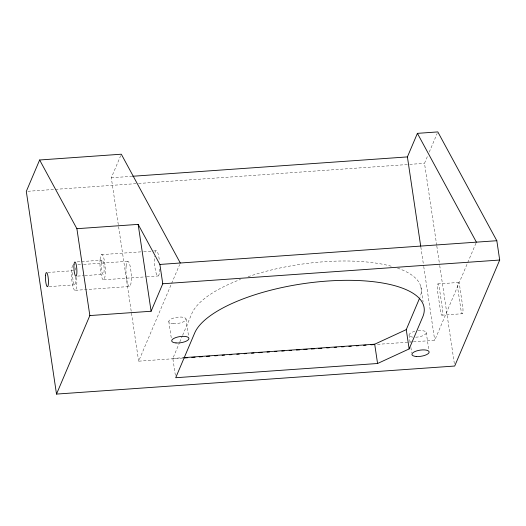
<?xml version="1.0" encoding="UTF-8"?>
<svg xmlns="http://www.w3.org/2000/svg" width="526" height="526" viewBox="0 0 526 526"><rect width="100%" height="100%" fill="white"/><g stroke="black" fill="none" stroke-linecap="round" stroke-linejoin="round"><path stroke-width="0.39" stroke-dasharray="2.63 1.97" d="M182.818 358.061L138.647 361.178L171.331 284.152M171.654 283.396L179.662 264.519M175.349 375.314L172.83 358.423L179.484 342.728M179.8 341.985L182.338 336.009M182.654 335.259L191.839 313.595A116.634 41.574 -8.5 0 1 240.553 279.411M413.475 341.815L434.739 340.315L467.43 263.296M467.745 262.54L476.083 242.907M138.647 361.178L111.308 177.768L120.684 155.683M436.698 245.221L424.495 163.323L427.986 155.098M429.255 152.106L437.191 133.413M111.308 177.768L131.756 176.328M27.937 191.28L137.727 183.541M138.548 183.482L408.926 164.421M409.747 164.362L424.495 163.323M101.472 254.637L142.921 251.717M143.736 251.658L152.678 251.034M153.487 250.974L155.926 250.803M77.158 261.895L101.985 260.153M77.894 264.815L82.773 264.466M83.588 264.414L127.476 261.323M47.905 272.475L73.528 270.666M77.67 276.091L84.075 275.637M84.877 275.578L103.293 274.283M103.806 279.799L146.07 276.821M146.879 276.761L158.26 275.959M49.214 286.611L74.843 284.803M75.349 290.313L129.804 286.479M437.882 283.922L458.304 282.482M441.958 315.173L462.38 313.733M172.83 358.423L182.64 357.733M377.484 344.352L412.66 341.874M436.823 246.03L439.598 264.677M439.723 265.492L454.346 363.604M420.833 246.99L423.614 265.656M423.732 266.465L434.739 340.315M420.8 286.46L423.075 301.766M426.224 332.452L428.861 350.145M409.031 335.029L410.28 343.399M410.885 347.423L411.667 352.722M186 318.907L188.571 336.127M168.813 321.478L171.377 338.705M418.117 330.716A8.705 3.103 -8.5 0 1 426.165 333.306A8.705 3.103 -8.5 0 1 415.356 337.225M412.818 337.127A8.705 3.103 -8.5 0 1 409.143 334.503A8.705 3.103 -8.5 0 1 415.343 331.189M248.081 276.709A116.634 41.574 -8.5 0 1 391.607 266.314M397.564 268.142A116.634 41.574 -8.5 0 1 419.866 297.532M159.746 269.056A12.709 2.531 86 0 1 156.551 274.322A12.709 2.531 86 0 1 154.512 256.267M155.019 252.644A12.709 2.531 86 0 1 159.424 260.988M76.704 277.485A12.709 2.531 86 0 1 75.179 290.391A12.709 2.531 86 0 1 71.733 278.872A12.709 2.531 86 0 1 73.022 265.157M75.067 267.727A12.709 2.531 86 0 1 75.691 270.081M75.54 276.854A7.14 1.42 86 0 1 74.074 284.296A7.14 1.42 86 0 1 72.943 272.06M462.735 306.599L459.619 285.69A5.221 1.039 86 0 0 458.067 282.824A5.221 1.039 86 0 0 457.949 289.616L461.065 310.524A5.221 1.039 86 0 0 462.624 313.391A5.221 1.039 86 0 0 462.735 306.599M442.313 308.039L439.197 287.124A5.221 1.039 86 0 0 437.645 284.264A5.221 1.039 86 0 0 437.533 291.049L440.65 311.964A5.221 1.039 86 0 0 442.202 314.831A5.221 1.039 86 0 0 442.313 308.039M173.126 323.628A8.705 3.103 -8.5 0 0 186.053 319.236A8.705 3.103 -8.5 0 0 173.12 318.204A8.705 3.103 -8.5 0 0 173.126 323.628M126.109 266.117A12.709 2.531 86 0 0 129.14 286.46A12.709 2.531 86 0 0 130.665 269.121A12.709 2.531 86 0 0 126.109 266.117M101.216 262.842A7.14 1.42 86 0 0 102.918 274.27A7.14 1.42 86 0 0 103.78 264.532A7.14 1.42 86 0 0 101.216 262.842M100.111 259.436A12.709 2.531 86 0 0 103.142 279.773A12.709 2.531 86 0 0 104.667 262.441A12.709 2.531 86 0 0 100.111 259.436"/><path stroke-width="0.79" d="M409.143 348.935L422.746 316.862A116.634 41.574 -8.5 0 0 327.343 281.055A116.634 41.574 -8.5 0 0 194.719 332.925L175.71 377.727L377.576 363.505L409.143 348.935L406.263 329.631L419.235 299.024M180.306 263.007L121.309 154.21L39.634 159.989L26.3 191.398L56.506 394.086L454.707 366.037L499.7 260.035L496.82 240.717L437.823 131.914L417.407 133.354L407.407 156.912L420.708 246.181M56.506 394.086L89.841 315.567L76.888 228.698L39.634 159.989M89.841 315.567L151.1 311.254L162.764 283.77L159.884 264.446L138.154 224.385L76.888 228.698M183.456 357.673L374.696 344.201L406.263 329.631M132.578 176.269L407.407 156.912M159.884 264.446L496.82 240.717M162.764 283.77L499.7 260.035M184.448 357.95L187.723 357.719M191.812 357.43L195.087 357.2M199.176 356.911L202.444 356.681M206.534 356.391L209.808 356.161M214.713 355.819L217.166 355.642M222.077 355.3L224.53 355.122M229.435 354.78L231.894 354.609M236.799 354.261L239.251 354.09M244.163 353.742L246.615 353.571M251.52 353.222L253.979 353.051M258.884 352.703L262.158 352.473M267.063 352.131L269.516 351.96M274.427 351.611L276.88 351.44M281.785 351.092L284.237 350.921M289.149 350.572L291.601 350.401M296.506 350.053L299.781 349.823M303.87 349.534L307.145 349.303M311.234 349.021L314.502 348.791M318.592 348.501L321.866 348.271M326.771 347.923L329.23 347.752M334.135 347.403L336.587 347.232M341.499 346.884L343.951 346.713M348.856 346.371L351.309 346.193M356.22 345.852L358.673 345.674M363.578 345.332L366.037 345.161M370.942 344.813L374.216 344.583M417.407 133.354L476.398 242.151M374.696 344.201L377.576 363.505M138.154 224.385L151.1 311.254M176.006 342.932A8.705 3.103 -8.5 0 0 188.933 338.54A8.705 3.103 -8.5 0 0 175.993 337.508A8.705 3.103 -8.5 0 0 176.006 342.932M416.224 356.483A8.705 3.103 -8.5 0 0 429.15 352.091A8.705 3.103 -8.5 0 0 416.217 351.059A8.705 3.103 -8.5 0 0 416.224 356.483M45.538 275.282A7.14 1.42 86 0 0 47.241 286.709A7.14 1.42 86 0 0 48.096 276.972A7.14 1.42 86 0 0 45.538 275.282M73.988 264.762A7.14 1.42 86 0 0 75.691 276.189A7.14 1.42 86 0 0 76.553 266.452A7.14 1.42 86 0 0 73.988 264.762"/></g></svg>
